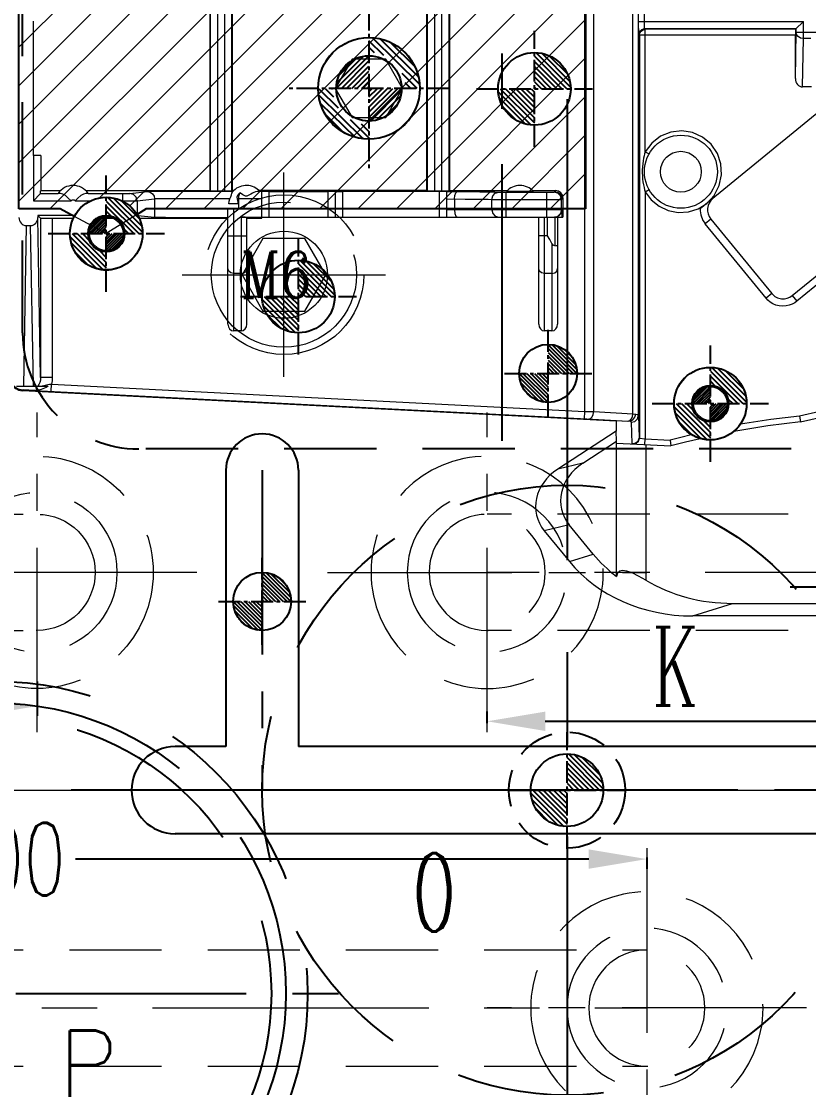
# Model space of a CAD drawing. Header units: inches. Extents: x 164842 to 166038, y -53074 to -52229.
# Drawn here: x 165404 to 165458.2, y -52493.4 to -52420 of the extents above; entities that cross this region are included whole.
import ezdxf

# ---------------------------------------------------------------- set-up
doc = ezdxf.new("R2010")
doc.units = ezdxf.units.IN
doc.header["$LTSCALE"] = 2
doc.header["$MEASUREMENT"] = 0
doc.header["$PDMODE"] = 3
doc.header["$PDSIZE"] = 0.3125
for name, pattern in [('ACAD_ISO02W100', [15, 12, -3]), ('CENTER', [50.8, 31.75, -6.35, 6.35, -6.35]), ('CENTER2', [1.125, 0.75, -0.125, 0.125, -0.125]), ('HIDDEN', [9.525, 6.35, -3.175]), ('HIDDEN2', [4.7625, 3.175, -1.5875])]:
    doc.linetypes.add(name, pattern=pattern)
doc.layers.get('0').update_dxf_attribs({"linetype": 'CONTINUOUS'})
doc.layers.get('Defpoints').update_dxf_attribs({"linetype": 'CONTINUOUS'})
for name, color, linetype in [('DEFAULT_1', 7, 'CENTER'), ('PIN', 4, 'CONTINUOUS'), ('PIN-H', 2, 'HIDDEN2'), ('Ru', 8, 'CONTINUOUS'), ('SCREW', 52, 'HIDDEN'), ('SP', 3, 'CONTINUOUS'), ('y-cut', 7, 'CONTINUOUS'), ('壓塊', 157, 'CONTINUOUS')]:
    doc.layers.add(name, color=color, linetype=linetype)
for name, color, linetype, lineweight in [('dim', 3, 'CONTINUOUS', 15), ('PRODUCT', 1, 'CONTINUOUS', 15), ('WR', 122, 'HIDDEN', 18), ('截面', 191, 'CONTINUOUS', 15), ('枕位', 75, 'CONTINUOUS', 15), ('螺絲', 42, 'ACAD_ISO02W100', 15)]:
    doc.layers.add(name, color=color, linetype=linetype, lineweight=lineweight)
doc.styles.add('ROMANC', font='romanc', dxfattribs={"width": 0.6, "height": 1})
doc.styles.get("Standard").update_dxf_attribs({"font": 'txt.shx', "width": 0.67})
doc.dimstyles.new('2.00', dxfattribs={"dimtxt": 5, "dimasz": 4, "dimexe": 0.666, "dimexo": 0.626, "dimgap": 1, "dimtad": 0, "dimzin": 0, "dimdsep": 46, "dimtxsty": 'Standard', "dimcen": 0.09, "dimclrd": 3, "dimclre": 3, "dimclrt": 7, "dimazin": 0, "dimtfac": 1, "dimtofl": 0, "dimtmove": 0, "dimatfit": 0, "dimfxl": 0, "dimtolj": 1, "dimtzin": 0, "dimarcsym": 0})

# ---------------------------------------------------------------- blocks, each defined once
blk = doc.blocks.new('20160823.201520')
at = {"layer": '截面', "linetype": 'Continuous', "ltscale": 0.3}
h = blk.add_hatch(dxfattribs=at)
h.set_pattern_fill('ANSI31', color=256, scale=15, style=0)
h.set_pattern_definition([(45, (-2955.1196, -3724.5847), (-1.3258252, 1.3258252), [])])
edge = h.paths.add_edge_path()
edge.add_arc((-48.284, -2.532), 0.5, 180, 270)
edge.add_line((-48.284, -3.032), (-43.933, -3.032))
edge.add_line((-43.933, -3.032), (-43.478, -2.592))
edge.add_arc((-41.681, -0.854), 2.5, 224.05536, 328.57739)
edge.add_line((-39.548, -2.157), (-38.116, -3.032))
edge.add_line((-38.116, -3.032), (-19.018, -3.032))
edge.add_line((-19.018, -3.032), (-19.018, -19.291))
edge.add_line((-19.018, -19.291), (-49.285, -19.291))
edge.add_line((-49.285, -19.291), (-49.911, -19.682))
edge.add_arc((-52.033, -21.004), 2.5, 31.928, 151.72792)
edge.add_line((-54.235, -19.82), (-55.217, -19.291))
edge.add_line((-55.217, -19.291), (-58.053, -19.291))
edge.add_line((-58.053, -19.291), (-58.053, 7.908))
edge.add_ellipse((-57.55, 7.908), major_axis=(0.503, 0), ratio=0.999962, start_angle=90, end_angle=180, ccw=False)
edge.add_line((-57.55, 8.41), (-48.784, 8.41))
edge.add_line((-48.784, 8.41), (-48.784, -2.532))
h.paths.add_polyline_path([(-37.089, 31.895), (-35.081, 29.37, 0.414214), (-33.676, 29.21), (-31.332, 31.074, 0.414214), (-31.171, 32.486), (-33.799, 35.79), (-36.929, 33.3, 0.414214)])
h.paths.add_polyline_path([(-69.517, 6.876), (-69.506, 6.744), (-69.478, 6.616), (-69.435, 6.495), (-69.375, 6.379), (-69.299, 6.268), (-67.153, 3.57), (-67.098, 3.503), (-67.041, 3.437), (-66.982, 3.373), (-66.921, 3.311), (-66.858, 3.25), (-66.794, 3.192), (-66.728, 3.135), (-66.661, 3.08), (-66.592, 3.027), (-63.541, 5.454, 0.414214), (-63.381, 6.86), (-65.389, 9.384, 0.414214), (-66.794, 9.544), (-69.138, 7.68), (-69.237, 7.589), (-69.321, 7.489), (-69.391, 7.381), (-69.446, 7.262), (-69.487, 7.136), (-69.511, 7.007)])
at = {"layer": 'y-cut', "linetype": 'ByBlock'}
for p, q in [((-36.929, 33.3), (-33.799, 35.79)), ((-33.799, 35.79), (-31.171, 32.486)), ((-35.081, 29.37), (-37.089, 31.895)), ((-31.332, 31.074), (-33.676, 29.21)), ((-69.138, 7.68), (-66.794, 9.544)), ((-65.389, 9.384), (-63.381, 6.86)), ((-57.55, 8.41), (-48.784, 8.41)), ((-48.784, 8.41), (-48.784, -2.532)), ((-58.053, -19.291), (-58.053, 7.908)), ((-67.153, 3.57), (-69.299, 6.268)), ((-63.541, 5.454), (-66.592, 3.027)), ((-39.548, -2.157), (-38.116, -3.032)), ((-43.933, -3.032), (-43.478, -2.592)), ((-48.284, -3.032), (-43.933, -3.032)), ((-38.116, -3.032), (-19.018, -3.032)), ((-19.018, -3.032), (-19.018, -19.291)), ((-55.217, -19.291), (-58.053, -19.291)), ((-54.235, -19.82), (-55.217, -19.291)), ((-49.285, -19.291), (-49.911, -19.682)), ((-19.018, -19.291), (-49.285, -19.291))]:
    blk.add_line(p, q, dxfattribs=at)
for points in [[(-69.138, 7.68), (-69.237, 7.589), (-69.321, 7.489), (-69.391, 7.381), (-69.446, 7.262), (-69.487, 7.136), (-69.511, 7.007), (-69.517, 6.876), (-69.506, 6.744), (-69.478, 6.616), (-69.435, 6.495), (-69.375, 6.379), (-69.299, 6.268)], [(-67.153, 3.57), (-67.098, 3.503), (-67.041, 3.437), (-66.982, 3.373), (-66.921, 3.311), (-66.858, 3.25), (-66.794, 3.192), (-66.728, 3.135), (-66.661, 3.08), (-66.592, 3.027)]]:
    blk.add_lwpolyline(points, dxfattribs=at)
for centre in [(-41.681, -0.854), (-52.033, -21.004)]:
    blk.add_circle(centre, 2.5, dxfattribs=at)
for centre, radius, start, end in [((-36.307, 32.517), 1, 128.5, 218.5), ((-31.958, 31.861), 1.005, 308.5, 38.5), ((-34.298, 29.993), 1, 218.5, 308.5), ((-66.171, 8.762), 1, 38.5, 128.5), ((-64.163, 6.237), 1, 308.5, 38.5), ((-48.284, -2.532), 0.5, 180, 270)]:
    blk.add_arc(centre, radius, start, end, dxfattribs=at)
at = {"layer": 'y-cut', "linetype": 'ByBlock', "extrusion": (0, 0, -1)}
blk.add_ellipse((-57.55, 7.908), major_axis=(0.503, 0), ratio=0.999962, start_param=3.141593, end_param=4.712389, dxfattribs=at)
blk = doc.blocks.new('20140813.092309')
at = {"layer": '螺絲', "color": 137, "linetype": 'CENTER', "ltscale": 0.25}
for p, q in [((0, -7.042), (0, 7.042)), ((-7, 0), (7, 0))]:
    blk.add_line(p, q, dxfattribs=at)
at = {"layer": '螺絲', "color": 137, "linetype": 'Continuous'}
blk.add_lwpolyline([(-1.443, 2.5), (-2.887, 0), (-1.443, -2.5), (1.443, -2.5), (2.887, 0), (1.443, 2.5)], close=True, dxfattribs=at)
at = {"layer": '螺絲', "color": 137, "linetype": 'HIDDEN'}
blk.add_circle((0, 0), 5.5, dxfattribs=at)
at = {"layer": '螺絲', "color": 137}
for radius in [5, 3]:
    blk.add_circle((0, 0), radius, dxfattribs=at)
at = {"layer": 'dim', "style": 'ROMANC', "width": 0.8}
blk.add_text('M6', height=3.1716, dxfattribs=at).set_placement((-2.976, -1.589))
blk = doc.blocks.new('20151030.171830')
at = {"color": 8, "linetype": 'HIDDEN'}
blk.add_circle((0, 0), 21.5, dxfattribs=at)
at = {"layer": 'SP', "linetype": 'CENTER', "ltscale": 0.25}
for p, q in [((0, -24), (0, 24)), ((-24, 0), (24, 0))]:
    blk.add_line(p, q, dxfattribs=at)
at = {"layer": 'SP', "linetype": 'HIDDEN'}
for radius in [20, 19]:
    blk.add_circle((0, 0), radius, dxfattribs=at)
at = {"layer": 'dim', "insert": (-5.289, -6.05), "char_height": 4.0633, "attachment_point": 5}
blk.add_mtext('Ø40', dxfattribs=at)
at = {"layer": 'SP'}
for s, p in [('S', (-6.081, 3.359)), ('P', (4.334, -7.124))]:
    blk.add_text(s, height=4.582, dxfattribs=at).set_placement(p)
blk = doc.blocks.new('*D37355')
at = {"layer": 'Defpoints', "color": 0}
for p in [(165447.095, -52476.939), (165447.095, -52477.684), (165354.095, -52485.861)]:
    blk.add_point(p, dxfattribs=at)
at = {"layer": 'dim', "color": 3, "linetype": 'ByBlock', "lineweight": -2}
for p, q in [((165354.095, -52485.235), (165354.095, -52477.018)), ((165358.095, -52477.684), (165393.453, -52477.684)), ((165443.095, -52477.684), (165407.737, -52477.684)), ((165447.095, -52477.565), (165447.095, -52478.35))]:
    blk.add_line(p, q, dxfattribs=at)
at = {"layer": 'dim', "color": 3, "linetype": 'ByBlock'}
for points in [[(165358.095, -52477.018), (165358.095, -52478.351), (165354.095, -52477.684)], [(165443.095, -52478.351), (165443.095, -52477.018), (165447.095, -52477.684)]]:
    blk.add_solid(points, dxfattribs=at)
at = {"layer": 'dim', "color": 7, "linetype": 'ByBlock', "insert": (165400.595, -52477.684), "char_height": 5, "attachment_point": 5}
blk.add_mtext('\\A1;93.00', dxfattribs=at)
blk = doc.blocks.new('*D37356')
at = {"layer": 'Defpoints', "color": 0}
for p in [(165354.095, -52464.683), (165405.095, -52464.839), (165354.095, -52467.146)]:
    blk.add_point(p, dxfattribs=at)
at = {"layer": 'dim', "color": 3, "linetype": 'ByBlock', "lineweight": -2}
for p, q in [((165354.095, -52465.309), (165354.095, -52467.812)), ((165405.095, -52465.465), (165405.095, -52467.812)), ((165358.095, -52467.146), (165373.012, -52467.146)), ((165401.095, -52467.146), (165386.178, -52467.146))]:
    blk.add_line(p, q, dxfattribs=at)
at = {"layer": 'dim', "color": 3, "linetype": 'ByBlock'}
for points in [[(165358.095, -52466.479), (165358.095, -52467.813), (165354.095, -52467.146)], [(165401.095, -52467.813), (165401.095, -52466.479), (165405.095, -52467.146)]]:
    blk.add_solid(points, dxfattribs=at)
at = {"layer": 'dim', "color": 7, "linetype": 'ByBlock', "insert": (165379.595, -52467.146), "char_height": 5, "attachment_point": 5}
blk.add_mtext('\\A1;51.00', dxfattribs=at)
blk = doc.blocks.new('*D37357')
at = {"layer": 'Defpoints', "color": 0}
for p in [(165529.095, -52460.018), (165436.095, -52468.194), (165436.095, -52468.939)]:
    blk.add_point(p, dxfattribs=at)
at = {"layer": 'dim', "color": 3, "linetype": 'ByBlock', "lineweight": -2}
for p, q in [((165529.095, -52460.644), (165529.095, -52468.86)), ((165436.095, -52468.313), (165436.095, -52467.528)), ((165440.095, -52468.194), (165475.453, -52468.194)), ((165525.095, -52468.194), (165489.737, -52468.194))]:
    blk.add_line(p, q, dxfattribs=at)
at = {"layer": 'dim', "color": 3, "linetype": 'ByBlock'}
for points in [[(165440.095, -52467.528), (165440.095, -52468.861), (165436.095, -52468.194)], [(165525.095, -52468.861), (165525.095, -52467.528), (165529.095, -52468.194)]]:
    blk.add_solid(points, dxfattribs=at)
at = {"layer": 'dim', "color": 7, "linetype": 'ByBlock', "insert": (165482.595, -52468.194), "char_height": 5, "attachment_point": 5}
blk.add_mtext('\\A1;93.00', dxfattribs=at)
blk = doc.blocks.new('20140913.083227')
at = {"layer": 'WR', "linetype": 'CENTER', "ltscale": 0.2}
for p, q in [((0, 11), (0, -11)), ((-11, 0), (11, 0))]:
    blk.add_line(p, q, dxfattribs=at)
at = {"layer": 'WR', "linetype": 'HIDDEN', "ltscale": 0.5}
for radius in [8, 5.5, 4]:
    blk.add_circle((0, 0), radius, dxfattribs=at)

msp = doc.modelspace()

# ---------------------------------------------------------------- hatches: boundary and pattern name
at = {"layer": 'PIN', "linetype": 'Continuous'}
h = msp.add_hatch(dxfattribs=at)
h.set_pattern_fill('ANSI31', color=140, scale=2.545455, angle=90.5, style=0)
h.set_pattern_definition([(135.5, (165689.36575, -52440.4524), (-0.2230166, -0.22694332), [])])
h.paths.add_polyline_path([(165427.919, -52421.11, -0.414214), (165431.449, -52424.579), (165430.449, -52424.588, 0.414214), (165427.928, -52422.11)])
h.paths.add_polyline_path([(165425.45, -52424.632, 0.414214), (165427.971, -52427.11), (165427.98, -52428.11, -0.414214), (165424.45, -52424.64)])
h = msp.add_hatch(dxfattribs=at)
h.set_pattern_fill('ANSI31', color=140, scale=2, angle=90, style=0)
h.set_pattern_definition([(45, (165222.6675, -52438.8495), (0.1767767, -0.1767767), [])])
h.paths.add_polyline_path([(165430.2, -52424.61, -0.414214), (165427.95, -52426.86), (165427.95, -52424.61), (165430.45, -52424.61)])
h.paths.add_polyline_path([(165427.95, -52424.61), (165425.7, -52424.61, -0.414214), (165427.95, -52422.36)])
h = msp.add_hatch(dxfattribs=at)
h.set_pattern_fill('ANSI31', color=5, scale=2, angle=90, style=0)
h.set_pattern_definition([(135, (165644.63063, -52438.879), (-0.1767767, -0.1767767), [])])
h.paths.add_polyline_path([(165439.349, -52424.639), (165436.849, -52424.639, 0.414214), (165439.349, -52427.139)])
h.paths.add_polyline_path([(165439.349, -52422.139), (165439.349, -52424.639), (165441.849, -52424.639, 0.414214)])
h = msp.add_hatch(dxfattribs=at)
h.set_pattern_fill('ANSI31', color=31, scale=2, angle=90, style=0)
h.set_pattern_definition([(135, (165615.14154, -52448.84926), (-0.1767767, -0.1767767), [])])
h.paths.add_polyline_path([(165409.86, -52432.11, -0.414214), (165412.36, -52434.61), (165411.11, -52434.61, 0.414214), (165409.86, -52433.36)])
h.paths.add_polyline_path([(165408.61, -52434.61, 0.414214), (165409.86, -52435.86), (165409.86, -52437.11, -0.414214), (165407.36, -52434.61)])
h = msp.add_hatch(dxfattribs=at)
h.set_pattern_fill('ANSI31', color=31, angle=90, style=0)
h.set_pattern_definition([(45, (165204.57749, -52448.84926), (0.08838835, -0.08838835), [])])
h.paths.add_polyline_path([(165409.86, -52434.61), (165411.11, -52434.61, -0.414214), (165409.86, -52435.86)])
h.paths.add_polyline_path([(165409.86, -52433.36), (165409.86, -52434.61), (165408.61, -52434.61, -0.414214)])
h = msp.add_hatch(dxfattribs=at)
h.set_pattern_fill('ANSI31', color=5, scale=2, angle=90, style=0)
h.set_pattern_definition([(135, (165628.37704, -52453.179), (-0.1767767, -0.1767767), [])])
h.paths.add_polyline_path([(165423.095, -52438.939), (165420.595, -52438.939, 0.414214), (165423.095, -52441.439)])
h.paths.add_polyline_path([(165423.095, -52436.439), (165423.095, -52438.939), (165425.595, -52438.939, 0.414214)])
h = msp.add_hatch(dxfattribs=at)
h.set_pattern_fill('ANSI31', color=143, scale=1.5, angle=90, style=0)
h.set_pattern_definition([(135, (165645.57704, -52458.479), (-0.13258252, -0.13258252), [])])
h.paths.add_polyline_path([(165440.295, -52444.239), (165438.295, -52444.239, 0.414214), (165440.295, -52446.239)])
h.paths.add_polyline_path([(165440.295, -52442.239), (165440.295, -52444.239), (165442.295, -52444.239, 0.414214)])
h = msp.add_hatch(dxfattribs=at)
h.set_pattern_fill('ANSI31', color=31, scale=2, angle=90, style=0)
h.set_pattern_definition([(135, (165656.74854, -52460.5575), (-0.1767767, -0.1767767), [])])
h.paths.add_polyline_path([(165451.467, -52443.818, -0.414214), (165453.967, -52446.318), (165452.717, -52446.318, 0.414214), (165451.467, -52445.068)])
h.paths.add_polyline_path([(165450.217, -52446.318, 0.414214), (165451.467, -52447.568), (165451.467, -52448.818, -0.414214), (165448.967, -52446.318)])
h = msp.add_hatch(dxfattribs=at)
h.set_pattern_fill('ANSI31', color=31, angle=90, style=0)
h.set_pattern_definition([(45, (165246.18449, -52460.5575), (0.08838835, -0.08838835), [])])
h.paths.add_polyline_path([(165451.467, -52446.318), (165452.717, -52446.318, -0.414214), (165451.467, -52447.568)])
h.paths.add_polyline_path([(165451.467, -52445.068), (165451.467, -52446.318), (165450.217, -52446.318, -0.414214)])
h = msp.add_hatch(dxfattribs=at)
h.set_pattern_fill('ANSI31', color=143, scale=1.5, angle=90, style=0)
h.set_pattern_definition([(135, (165625.87704, -52474.179), (-0.13258252, -0.13258252), [])])
h.paths.add_polyline_path([(165420.595, -52459.939), (165418.595, -52459.939, 0.414214), (165420.595, -52461.939)])
h.paths.add_polyline_path([(165420.595, -52457.939), (165420.595, -52459.939), (165422.595, -52459.939, 0.414214)])
h = msp.add_hatch(dxfattribs=at)
h.set_pattern_fill('ANSI31', color=5, scale=2, angle=90, style=0)
h.set_pattern_definition([(135, (165646.87704, -52487.179), (-0.1767767, -0.1767767), [])])
h.paths.add_polyline_path([(165441.595, -52472.939), (165439.095, -52472.939, 0.414214), (165441.595, -52475.439)])
h.paths.add_polyline_path([(165441.595, -52470.439), (165441.595, -52472.939), (165444.095, -52472.939, 0.414214)])

# ---------------------------------------------------------------- linework, layer by layer
at = {"linetype": 'CENTER', "ltscale": 0.5}
for p, q in [((165441.595, -52272.939), (165441.595, -52672.939)), ((165591.595, -52472.939), (165291.595, -52472.939))]:
    msp.add_line(p, q, dxfattribs=at)
at = {"color": 8, "linetype": 'HIDDEN', "ltscale": 0.8}
msp.add_circle((165441.595, -52472.939), 21, dxfattribs=at)
at = {"layer": 'DEFAULT_1', "color": 2, "linetype": 'CENTER', "ltscale": 0.3}
msp.add_line((165437.095, -52368.875), (165437.095, -52452.004), dxfattribs=at)
at = {"layer": 'PIN', "color": 140, "linetype": 'CENTER2'}
for p, q in [((165427.95, -52419.11), (165427.95, -52430.11)), ((165433.45, -52424.61), (165422.45, -52424.61))]:
    msp.add_line(p, q, dxfattribs=at)
at = {"layer": 'PIN', "color": 5, "linetype": 'CENTER2'}
for p, q in [((165439.349, -52428.639), (165439.349, -52420.639)), ((165435.349, -52424.639), (165443.349, -52424.639)), ((165423.095, -52442.939), (165423.095, -52434.939)), ((165419.095, -52438.939), (165427.095, -52438.939)), ((165441.595, -52476.939), (165441.595, -52468.939)), ((165437.595, -52472.939), (165445.595, -52472.939))]:
    msp.add_line(p, q, dxfattribs=at)
at = {"layer": 'PIN', "color": 31, "linetype": 'CENTER2'}
for p, q in [((165409.86, -52438.61), (165409.86, -52430.61)), ((165405.86, -52434.61), (165413.86, -52434.61)), ((165451.467, -52450.318), (165451.467, -52442.318)), ((165447.467, -52446.318), (165455.467, -52446.318))]:
    msp.add_line(p, q, dxfattribs=at)
at = {"layer": 'PIN', "color": 143, "linetype": 'CENTER2'}
for p, q in [((165440.295, -52447.239), (165440.295, -52441.239)), ((165437.295, -52444.239), (165443.295, -52444.239)), ((165420.595, -52462.939), (165420.595, -52456.939)), ((165417.595, -52459.939), (165423.595, -52459.939))]:
    msp.add_line(p, q, dxfattribs=at)
at = {"layer": 'PIN', "color": 140, "linetype": 'Continuous'}
for radius in [3.5, 2.25]:
    msp.add_circle((165427.95, -52424.61), radius, dxfattribs=at)
at = {"layer": 'PIN', "color": 5, "linetype": 'Continuous'}
for centre in [(165439.349, -52424.639), (165423.095, -52438.939), (165441.595, -52472.939)]:
    msp.add_circle(centre, 2.5, dxfattribs=at)
at = {"layer": 'PIN', "color": 31, "linetype": 'Continuous'}
for centre, radius in [((165409.86, -52434.61), 2.5), ((165409.86, -52434.61), 1.25), ((165451.467, -52446.318), 2.5), ((165451.467, -52446.318), 1.25)]:
    msp.add_circle(centre, radius, dxfattribs=at)
at = {"layer": 'PIN', "color": 143, "linetype": 'Continuous'}
for centre in [(165440.295, -52444.239), (165420.595, -52459.939)]:
    msp.add_circle(centre, 2, dxfattribs=at)
at = {"layer": 'PIN-H', "linetype": 'HIDDEN', "ltscale": 0.2}
msp.add_circle((165441.595, -52472.939), 4, dxfattribs=at)
at = {"layer": 'PRODUCT', "linetype": 'ByBlock'}
for p, q in [((165442.818, -52446.854), (165442.818, -52405.957)), ((165443.431, -52446.871), (165443.431, -52405.955)), ((165446.127, -52447.027), (165446.127, -52408.429)), ((165442.875, -52432.897), (165442.875, -52416.638)), ((165417.528, -52417.407), (165417.528, -52431.67)), ((165418.517, -52431.646), (165418.517, -52417.525)), ((165418.536, -52417.473), (165418.536, -52431.646)), ((165431.946, -52431.646), (165431.946, -52417.473)), ((165431.965, -52417.454), (165431.965, -52431.665)), ((165432.468, -52417.45), (165432.468, -52431.67)), ((165432.979, -52431.67), (165432.979, -52417.45)), ((165433.481, -52431.665), (165433.481, -52417.454)), ((165433.501, -52417.473), (165433.501, -52431.646)), ((165418.014, -52431.67), (165418.014, -52417.526)), ((165417.006, -52431.646), (165417.006, -52418.469)), ((165417.025, -52418.469), (165417.025, -52431.665)), ((165446.529, -52420.273), (165446.529, -52419.222)), ((165446.931, -52420.069), (165446.931, -52419.409)), ((165404.84, -52429.24), (165404.84, -52419.976)), ((165446.518, -52447.123), (165446.518, -52419.991)), ((165446.528, -52419.991), (165457.874, -52419.991)), ((165446.531, -52420.642), (165446.529, -52420.273)), ((165446.931, -52420.223), (165446.931, -52420.069)), ((165446.933, -52420.353), (165446.931, -52420.223)), ((165457.327, -52420.538), (165457.874, -52419.991)), ((165457.874, -52421.173), (165457.874, -52419.991)), ((165446.533, -52420.805), (165446.531, -52420.642)), ((165446.581, -52420.94), (165446.536, -52420.896)), ((165457.323, -52420.94), (165446.581, -52420.94)), ((165446.581, -52420.94), (165446.581, -52448.696)), ((165446.938, -52420.494), (165457.372, -52420.494)), ((165446.983, -52420.538), (165446.938, -52420.494)), ((165457.327, -52420.538), (165446.983, -52420.538)), ((165446.983, -52428.97), (165446.983, -52420.538)), ((165457.323, -52423.932), (165457.372, -52420.738)), ((165457.323, -52423.932), (165457.323, -52420.94)), ((165457.372, -52420.738), (165457.372, -52420.494)), ((165457.372, -52420.738), (165458.888, -52420.738)), ((165457.824, -52424.509), (165457.874, -52421.173)), ((165458.385, -52421.173), (165457.874, -52421.173)), ((165426.789, -52422.6), (165425.629, -52424.61)), ((165429.11, -52422.6), (165426.789, -52422.6)), ((165430.27, -52424.61), (165429.11, -52422.6)), ((165425.629, -52424.61), (165426.789, -52426.62)), ((165429.11, -52426.62), (165430.27, -52424.61)), ((165458.436, -52424.509), (165457.824, -52424.509)), ((165459.811, -52425.513), (165450.774, -52432.907)), ((165426.789, -52426.62), (165429.11, -52426.62)), ((165447.433, -52428.372), (165446.983, -52428.97)), ((165404.835, -52429.24), (165404.835, -52432.344)), ((165405.346, -52429.24), (165404.84, -52429.24)), ((165405.346, -52429.24), (165405.346, -52431.646)), ((165446.983, -52428.97), (165447.246, -52429.118)), ((165405.337, -52431.841), (165405.337, -52431.655)), ((165405.337, -52431.841), (165406.54, -52431.841)), ((165405.346, -52431.646), (165406.702, -52431.646)), ((165408.448, -52431.646), (165417.006, -52431.646)), ((165408.61, -52431.841), (165411.065, -52431.841)), ((165410.99, -52432.36), (165410.99, -52431.841)), ((165411.065, -52431.841), (165411.296, -52431.841)), ((165411.296, -52431.841), (165411.416, -52431.839)), ((165411.491, -52431.837), (165412.697, -52431.717)), ((165413.876, -52431.707), (165412.697, -52431.717)), ((165414.438, -52432.208), (165413.186, -52432.219)), ((165416.259, -52431.701), (165413.876, -52431.707)), ((165416.05, -52432.204), (165414.438, -52432.208)), ((165418.574, -52431.709), (165416.259, -52431.701)), ((165417.025, -52431.665), (165417.006, -52431.646)), ((165417.528, -52431.67), (165418.014, -52431.67)), ((165418.517, -52431.665), (165418.536, -52431.646)), ((165418.536, -52431.646), (165418.635, -52431.646)), ((165420.253, -52431.714), (165420.134, -52431.732)), ((165420.392, -52431.712), (165420.253, -52431.714)), ((165431.946, -52431.646), (165420.38, -52431.646)), ((165420.442, -52431.71), (165420.392, -52431.712)), ((165420.573, -52431.714), (165420.442, -52431.714)), ((165420.573, -52433.553), (165420.573, -52431.703)), ((165421.075, -52431.698), (165425.115, -52431.698)), ((165421.075, -52433.48), (165421.075, -52431.698)), ((165425.115, -52431.698), (165425.115, -52433.48)), ((165425.618, -52431.703), (165425.618, -52433.48)), ((165432.812, -52431.71), (165426.12, -52431.71)), ((165426.12, -52431.71), (165426.12, -52433.48)), ((165431.965, -52431.665), (165431.946, -52431.646)), ((165432.468, -52431.67), (165432.979, -52431.67)), ((165432.812, -52433.48), (165432.812, -52431.71)), ((165433.315, -52433.48), (165433.315, -52431.714)), ((165433.481, -52431.665), (165433.501, -52431.646)), ((165433.501, -52431.646), (165437.478, -52431.646)), ((165437.152, -52431.752), (165440.285, -52431.753)), ((165437.395, -52433.48), (165437.395, -52431.753)), ((165439.078, -52431.714), (165438.607, -52431.717)), ((165439.224, -52431.646), (165440.813, -52431.646)), ((165440.207, -52433.48), (165440.207, -52431.753)), ((165440.285, -52431.753), (165440.524, -52431.752)), ((165440.524, -52431.752), (165440.645, -52431.751)), ((165440.71, -52431.749), (165440.813, -52431.646)), ((165441.212, -52432.251), (165441.315, -52432.148)), ((165441.315, -52432.148), (165441.315, -52433.48)), ((165446.983, -52431.727), (165447.246, -52431.579)), ((165446.983, -52431.727), (165446.983, -52448.737)), ((165451.224, -52432.539), (165451.734, -52431.973)), ((165457.113, -52438.88), (165465.28, -52432.198)), ((165403.84, -52432.897), (165406.676, -52432.897)), ((165404.835, -52432.344), (165407.43, -52432.344)), ((165409.86, -52434.61), (165406.676, -52432.897)), ((165407.719, -52432.344), (165408.773, -52432.344)), ((165412.608, -52432.897), (165409.86, -52434.61)), ((165411.734, -52432.342), (165411.919, -52432.341)), ((165411.991, -52432.34), (165413.186, -52432.221)), ((165411.991, -52432.34), (165411.991, -52433.281)), ((165412.608, -52432.897), (165425.618, -52432.897)), ((165413.186, -52432.221), (165413.186, -52433.48)), ((165418.236, -52440.847), (165418.236, -52432.877)), ((165418.959, -52432.877), (165418.236, -52432.877)), ((165418.916, -52432.549), (165418.297, -52432.549)), ((165418.638, -52441.311), (165418.638, -52432.897)), ((165418.959, -52432.219), (165418.876, -52432.217)), ((165418.959, -52432.217), (165418.959, -52432.877)), ((165420.573, -52432.217), (165418.959, -52432.217)), ((165425.656, -52432.897), (165442.875, -52432.897)), ((165433.315, -52432.221), (165434.587, -52432.226)), ((165433.847, -52432.223), (165433.847, -52432.978)), ((165436.411, -52432.978), (165436.411, -52432.252)), ((165436.626, -52432.254), (165437.395, -52432.255)), ((165437.395, -52432.255), (165440.976, -52432.254)), ((165440.976, -52432.254), (165441.157, -52432.252)), ((165441.212, -52432.978), (165441.212, -52432.251)), ((165449.956, -52433.114), (165450.622, -52432.9)), ((165450.622, -52432.9), (165451.224, -52432.539)), ((165465.596, -52432.584), (165457.429, -52439.267)), ((165405.146, -52433.353), (165405.146, -52433.494)), ((165405.146, -52433.353), (165405.339, -52433.546)), ((165407.684, -52433.353), (165405.146, -52433.353)), ((165405.339, -52444.526), (165405.146, -52433.494)), ((165405.339, -52433.546), (165405.339, -52444.526)), ((165406.143, -52433.553), (165406.143, -52444.526)), ((165406.143, -52433.553), (165407.58, -52433.553)), ((165409.39, -52433.553), (165410.329, -52433.553)), ((165412.043, -52433.366), (165413.186, -52433.48)), ((165412.139, -52433.553), (165418.236, -52433.553)), ((165419.141, -52433.48), (165419.141, -52441.311)), ((165419.141, -52433.48), (165440.741, -52433.48)), ((165419.543, -52440.847), (165419.543, -52433.484)), ((165419.543, -52433.553), (165420.573, -52433.553)), ((165441.251, -52432.978), (165433.315, -52432.978)), ((165439.643, -52440.847), (165439.643, -52433.48)), ((165440.045, -52441.311), (165440.045, -52433.48)), ((165440.246, -52434.755), (165440.246, -52433.48)), ((165440.901, -52433.455), (165440.741, -52433.48)), ((165440.748, -52433.48), (165441.315, -52433.48)), ((165440.748, -52433.48), (165440.748, -52435.442)), ((165440.949, -52433.48), (165440.949, -52440.847)), ((165441.145, -52433.229), (165440.961, -52433.413)), ((165441.212, -52432.978), (165441.145, -52433.229)), ((165441.251, -52433.48), (165441.251, -52432.978)), ((165449.257, -52433.157), (165449.956, -52433.114)), ((165451.502, -52433.61), (165451.113, -52433.928)), ((165451.502, -52433.61), (165455.699, -52438.739)), ((165404.34, -52434.054), (165404.146, -52445.122)), ((165404.34, -52434.054), (165404.646, -52434.054)), ((165404.839, -52445.122), (165404.646, -52434.054)), ((165455.308, -52439.055), (165451.113, -52433.928)), ((165418.236, -52434.755), (165419.543, -52434.755)), ((165440.246, -52434.755), (165439.643, -52434.755)), ((165440.547, -52435.281), (165440.547, -52441.311)), ((165419.141, -52437.366), (165418.638, -52437.366)), ((165440.547, -52437.366), (165440.045, -52437.366)), ((165455.697, -52438.736), (165455.308, -52439.055)), ((165457.111, -52438.878), (165457.429, -52439.267)), ((165457.429, -52439.267), (165457.282, -52439.373)), ((165419.141, -52441.311), (165418.638, -52441.311)), ((165440.547, -52441.311), (165440.045, -52441.311)), ((165406.143, -52444.526), (165405.339, -52444.526)), ((165403.672, -52445.122), (165405.847, -52445.122)), ((165404.126, -52445.366), (165404.087, -52445.427)), ((165444.981, -52447.527), (165404.087, -52445.427)), ((165404.935, -52445.407), (165404.126, -52445.366)), ((165404.935, -52445.407), (165405.373, -52445.433)), ((165405.953, -52444.98), (165406.082, -52444.967)), ((165406.056, -52445.469), (165406.082, -52444.967)), ((165406.082, -52444.967), (165442.818, -52446.854)), ((165405.373, -52445.433), (165442.955, -52447.364)), ((165442.792, -52447.356), (165442.818, -52446.854)), ((165442.818, -52446.854), (165443.431, -52446.871)), ((165443.431, -52446.871), (165446.127, -52447.027)), ((165459.009, -52446.854), (165457.607, -52447.172)), ((165442.955, -52447.364), (165445.807, -52447.53)), ((165444.941, -52447.484), (165445.807, -52447.53)), ((165444.981, -52447.527), (165444.941, -52447.484)), ((165444.981, -52447.527), (165444.981, -52448.209)), ((165446.016, -52447.602), (165446.057, -52449.073)), ((165446.127, -52447.027), (165446.334, -52447.034)), ((165446.271, -52447.259), (165446.334, -52447.034)), ((165446.518, -52447.123), (165446.562, -52448.695)), ((165457.611, -52447.171), (165457.674, -52447.569)), ((165457.674, -52447.569), (165459.098, -52447.246)), ((165445.007, -52448.907), (165444.981, -52448.209)), ((165445.007, -52449.038), (165448.75, -52449.23)), ((165446.057, -52449.073), (165446.192, -52449.059)), ((165446.14, -52449.096), (165446.368, -52449.05)), ((165446.192, -52449.059), (165446.318, -52449.018)), ((165446.581, -52448.696), (165446.983, -52448.737)), ((165446.962, -52449.138), (165446.983, -52448.737)), ((165446.983, -52448.737), (165448.706, -52448.825)), ((165448.708, -52448.826), (165448.75, -52449.23)), ((165354.095, -52472.939), (165529.095, -52472.939))]:
    msp.add_line(p, q, dxfattribs=at)
for points in [[(165446.938, -52420.494), (165446.937, -52420.488), (165446.936, -52420.471), (165446.935, -52420.443), (165446.934, -52420.403), (165446.933, -52420.353)], [(165446.536, -52420.896), (165446.535, -52420.885), (165446.534, -52420.856), (165446.533, -52420.805)], [(165446.536, -52420.896), (165446.59, -52420.695), (165446.737, -52420.548), (165446.938, -52420.494)], [(165446.581, -52420.94), (165446.612, -52420.787), (165446.699, -52420.656), (165446.829, -52420.569), (165446.983, -52420.538)], [(165457.874, -52421.173), (165457.682, -52421.139), (165457.519, -52421.044), (165457.41, -52420.903), (165457.372, -52420.738)], [(165449.494, -52427.535), (165448.739, -52427.622), (165448.036, -52427.908), (165447.433, -52428.372)], [(165451.734, -52431.973), (165452.085, -52431.3), (165452.243, -52430.557), (165452.196, -52429.799), (165451.949, -52429.081), (165451.518, -52428.455), (165450.936, -52427.967), (165450.244, -52427.653), (165449.494, -52427.535)], [(165446.983, -52428.97), (165446.943, -52429.104), (165446.903, -52429.256), (165446.866, -52429.423), (165446.834, -52429.605), (165446.808, -52429.798), (165446.789, -52430.001), (165446.779, -52430.211), (165446.778, -52430.424), (165446.786, -52430.638), (165446.803, -52430.849), (165446.828, -52431.052), (165446.861, -52431.244), (165446.899, -52431.423), (165446.94, -52431.584), (165446.983, -52431.727)], [(165404.835, -52432.344), (165405.313, -52431.865), (165405.337, -52431.841)], [(165406.708, -52431.841), (165406.583, -52431.839), (165406.54, -52431.837)], [(165407.43, -52432.344), (165407.238, -52432.159), (165407.048, -52431.995), (165406.868, -52431.882), (165406.708, -52431.841)], [(165408.441, -52431.841), (165408.281, -52431.882), (165408.102, -52431.995), (165407.911, -52432.159), (165407.719, -52432.344)], [(165408.61, -52431.837), (165408.567, -52431.839), (165408.441, -52431.841)], [(165411.416, -52431.839), (165411.455, -52431.839), (165411.479, -52431.838), (165411.491, -52431.837)], [(165411.991, -52432.34), (165411.924, -52432.089), (165411.741, -52431.905), (165411.491, -52431.837)], [(165412.697, -52431.717), (165412.881, -52431.755), (165413.039, -52431.862), (165413.147, -52432.025), (165413.186, -52432.221)], [(165418.365, -52432.212), (165417.668, -52432.208), (165416.05, -52432.204)], [(165418.297, -52432.549), (165418.315, -52432.368), (165418.365, -52432.212)], [(165418.365, -52432.212), (165418.43, -52432.067), (165418.484, -52431.934), (165418.517, -52431.83), (165418.542, -52431.76), (165418.564, -52431.72)], [(165419.065, -52431.811), (165418.96, -52431.889), (165418.89, -52431.984), (165418.861, -52432.097), (165418.876, -52432.217)], [(165419.065, -52431.811), (165419.011, -52431.919), (165418.973, -52432.057), (165418.959, -52432.217)], [(165420.134, -52431.732), (165420.024, -52431.774), (165419.92, -52431.828), (165419.823, -52431.887), (165419.729, -52431.945), (165419.638, -52431.994), (165419.546, -52432.024), (165419.452, -52432.02), (165419.357, -52431.985), (165419.264, -52431.932), (165419.167, -52431.871), (165419.065, -52431.811)], [(165433.315, -52431.718), (165435.579, -52431.729), (165436.18, -52431.735), (165436.627, -52431.742)], [(165433.847, -52432.223), (165433.87, -52431.973), (165433.933, -52431.789), (165434.019, -52431.72)], [(165436.411, -52432.252), (165436.477, -52432.001), (165436.657, -52431.817), (165436.903, -52431.749)], [(165436.627, -52431.742), (165436.924, -52431.75), (165436.96, -52431.751), (165437.011, -52431.751), (165437.152, -52431.752)], [(165437.624, -52431.714), (165437.468, -52431.712), (165437.417, -52431.71)], [(165438.607, -52431.717), (165437.849, -52431.716), (165437.624, -52431.714)], [(165439.286, -52431.71), (165439.234, -52431.712), (165439.078, -52431.714)], [(165440.645, -52431.751), (165440.682, -52431.75), (165440.703, -52431.749), (165440.71, -52431.749)], [(165441.212, -52432.251), (165441.145, -52432), (165440.961, -52431.816), (165440.71, -52431.749)], [(165440.748, -52431.71), (165440.941, -52431.748), (165441.104, -52431.857), (165441.213, -52432.02), (165441.251, -52432.212)], [(165446.983, -52431.727), (165447.394, -52432.284), (165447.935, -52432.728), (165448.57, -52433.026), (165449.257, -52433.157)], [(165410.96, -52432.346), (165411.141, -52432.344), (165411.734, -52432.342)], [(165411.919, -52432.341), (165411.968, -52432.341), (165411.991, -52432.34)], [(165418.876, -52432.217), (165418.899, -52432.323), (165418.912, -52432.435), (165418.916, -52432.549)], [(165434.587, -52432.226), (165435.767, -52432.237), (165436.165, -52432.244), (165436.411, -52432.252)], [(165436.411, -52432.252), (165436.453, -52432.252), (165436.626, -52432.254)], [(165441.157, -52432.252), (165441.198, -52432.252), (165441.212, -52432.251)], [(165433.847, -52432.978), (165433.87, -52433.229), (165433.933, -52433.413), (165434.019, -52433.48)], [(165436.411, -52432.978), (165436.477, -52433.229), (165436.657, -52433.413), (165436.903, -52433.48)], [(165441.251, -52432.978), (165441.222, -52433.14), (165441.148, -52433.277), (165441.039, -52433.384), (165440.901, -52433.455)], [(165440.547, -52435.281), (165440.401, -52435.024), (165440.246, -52434.755)], [(165440.748, -52435.442), (165440.675, -52435.423), (165440.607, -52435.365), (165440.547, -52435.281)], [(165440.748, -52435.442), (165440.856, -52435.431), (165440.925, -52435.416), (165440.949, -52435.399)], [(165418.638, -52437.366), (165418.437, -52437.319), (165418.29, -52437.192), (165418.236, -52437.018)], [(165419.141, -52437.366), (165419.342, -52437.319), (165419.489, -52437.192), (165419.543, -52437.018)], [(165440.045, -52437.366), (165439.844, -52437.319), (165439.697, -52437.192), (165439.643, -52437.018)], [(165440.547, -52437.366), (165440.748, -52437.319), (165440.896, -52437.192), (165440.949, -52437.018)], [(165457.282, -52439.373), (165457.106, -52439.469), (165456.904, -52439.545), (165456.683, -52439.593), (165456.449, -52439.607), (165456.213, -52439.585), (165455.985, -52439.526), (165455.774, -52439.434), (165455.587, -52439.319), (165455.432, -52439.188), (165455.308, -52439.055)], [(165405.339, -52444.526), (165405.325, -52444.705), (165405.284, -52444.868), (165405.219, -52445.01), (165405.136, -52445.122)], [(165406.143, -52444.526), (165406.127, -52444.753), (165406.082, -52444.967)], [(165405.847, -52445.122), (165405.719, -52445.197), (165405.597, -52445.26), (165405.482, -52445.31), (165405.373, -52445.348), (165405.271, -52445.376), (165405.178, -52445.394), (165405.093, -52445.405), (165405.014, -52445.409), (165404.935, -52445.407)], [(165405.396, -52445.122), (165405.474, -52445.09), (165405.554, -52445.061), (165405.64, -52445.036), (165405.733, -52445.014), (165405.837, -52444.995), (165405.953, -52444.98)], [(165443.099, -52447.373), (165443.219, -52447.338), (165443.325, -52447.23), (165443.4, -52447.066), (165443.431, -52446.871)], [(165445.794, -52447.529), (165445.915, -52447.494), (165446.021, -52447.386), (165446.095, -52447.222), (165446.127, -52447.027)], [(165445.95, -52447.526), (165445.911, -52447.531), (165445.865, -52447.532), (165445.82, -52447.531)], [(165445.95, -52447.526), (165446.133, -52447.435), (165446.271, -52447.259)], [(165446.016, -52447.602), (165446.008, -52447.576), (165445.986, -52447.55), (165445.95, -52447.526)], [(165446.016, -52447.602), (165446.267, -52447.538), (165446.451, -52447.362), (165446.518, -52447.123)], [(165446.334, -52447.034), (165446.432, -52447.06), (165446.495, -52447.09), (165446.518, -52447.123)], [(165457.674, -52447.569), (165455.424, -52447.84), (165453.09, -52448.236)], [(165457.607, -52447.172), (165455.627, -52447.405), (165453.536, -52447.743)], [(165446.318, -52449.018), (165446.421, -52448.959), (165446.501, -52448.875), (165446.547, -52448.787), (165446.562, -52448.695)], [(165446.349, -52449.049), (165446.505, -52448.902), (165446.562, -52448.695)], [(165446.368, -52449.05), (165446.524, -52448.903), (165446.581, -52448.696)], [(165450.156, -52448.462), (165449.438, -52448.639), (165448.706, -52448.825)], [(165450.766, -52448.731), (165449.765, -52448.971), (165448.75, -52449.23)]]:
    msp.add_lwpolyline(points, dxfattribs=at)
for centre, radius in [((165427.95, -52424.61), 3.518), ((165449.436, -52430.348), 2.513), ((165449.436, -52430.348), 1.407), ((165409.86, -52434.61), 1.156), ((165451.467, -52446.318), 2.513), ((165451.467, -52446.318), 1.156)]:
    msp.add_circle(centre, radius, dxfattribs=at)
for centre, radius, start, end in [((165407.575, -52432.549), 1.256, 34.54, 145.46), ((165419.508, -52432.549), 1.256, 41.92931, 134.01334), ((165438.351, -52432.549), 1.256, 41.92931, 138.07069), ((165409.86, -52434.61), 2.513, 64.38744, 115.61256), ((165419.508, -52432.549), 1.256, 135.36932, 138.67146), ((165452.28, -52432.973), 1.005, 129.29, 219.29), ((165409.86, -52434.61), 2.513, 150, 64.06848), ((165407.575, -52432.549), 0.251, 54.82313, 125.17687), ((165452.28, -52432.973), 1.508, 177.47804, 219.29)]:
    msp.add_arc(centre, radius, start, end, dxfattribs=at)
for centre, major_axis, ratio, start_param, end_param in [((165457.327, -52420.94), (0, 0.402), 0.008727, 0.008727, 1.570796), ((165457.826, -52423.929), (0.009, 0.58), 0.866001, 1.588249, 3.154682), ((165417.528, -52431.665), (0.502, 0), 0.008727, 3.150319, 4.712389), ((165418.014, -52431.665), (0.502, 0), 0.008727, 4.712389, 6.274459), ((165421.075, -52431.703), (0.502, 0), 0.008727, 1.570796, 3.141593), ((165425.115, -52431.703), (0.502, 0), 0.008727, 0, 1.570796), ((165426.12, -52431.705), (0.502, 0), 0.008727, 3.141593, 4.712389), ((165432.468, -52431.665), (0.502, 0), 0.008727, 3.150319, 4.712389), ((165432.812, -52431.714), (0.502, 0), 0.008727, 0, 1.570796), ((165432.979, -52431.665), (0.502, 0), 0.008727, 4.712389, 6.274459), ((165440.812, -52432.148), (0.355, 0.355), 0.999924, 5.497825, 7.068545), ((165404.342, -52433.492), (0.01, 0.561), 0.894829, 1.590346, 3.157247), ((165404.644, -52433.492), (-0.01, 0.561), 0.894829, 3.125938, 4.692839), ((165406.143, -52433.546), (0.804, 0), 0.008727, 3.150319, 4.712389), ((165416.073, -52433.463), (3.536, 0), 0.008727, 3.757404, 5.370817), ((165419.141, -52433.484), (0.402, 0), 0.008727, 0.787522, 1.570796), ((165456.477, -52438.103), (-0.636, 0.778), 0.999962, 1.570796, 3.141593), ((165418.638, -52440.847), (0, -0.464), 0.866025, 4.712389, 6.283185), ((165419.141, -52440.847), (0, 0.464), 0.866025, 3.141593, 4.712389), ((165440.045, -52440.847), (0, -0.464), 0.866025, 4.712389, 6.283185), ((165440.547, -52440.847), (0, 0.464), 0.866025, 3.141593, 4.712389), ((165404.139, -52444.423), (0.542, 0.846), 0.99995, 2.623513, 3.659672), ((165404.178, -52444.362), (0.542, 0.846), 0.99995, 2.623513, 3.659672)]:
    msp.add_ellipse(centre, major_axis=major_axis, ratio=ratio, start_param=start_param, end_param=end_param, dxfattribs=at)
at = {"layer": 'Ru', "linetype": 'Continuous', "ltscale": 0.5}
for p, q in [((165418.095, -52450.898), (165418.095, -52469.939)), ((165423.095, -52450.898), (165423.095, -52469.939)), ((165418.095, -52469.939), (165414.595, -52469.939)), ((165468.595, -52469.939), (165423.095, -52469.939)), ((165460.095, -52475.939), (165414.595, -52475.939))]:
    msp.add_line(p, q, dxfattribs=at)
at = {"layer": 'Ru', "linetype": 'CENTER', "ltscale": 0.2}
for p, q in [((165420.595, -52450.898), (165420.595, -52472.939)), ((165468.595, -52472.939), (165414.595, -52472.939))]:
    msp.add_line(p, q, dxfattribs=at)
at = {"layer": 'Ru', "linetype": 'Continuous', "ltscale": 0.5}
for centre, radius, start, end in [((165420.595, -52450.898), 2.5, 0, 180), ((165414.595, -52472.939), 3, 90, 270)]:
    msp.add_arc(centre, radius, start, end, dxfattribs=at)
at = {"layer": 'WR', "linetype": 'HIDDEN', "ltscale": 0.5}
for p, q in [((165321.595, -52453.939), (165405.095, -52453.939)), ((165561.595, -52453.939), (165436.095, -52453.939)), ((165321.595, -52461.939), (165405.095, -52461.939)), ((165561.595, -52461.939), (165436.095, -52461.939)), ((165321.595, -52483.939), (165447.095, -52483.939)), ((165321.595, -52491.939), (165447.095, -52491.939))]:
    msp.add_line(p, q, dxfattribs=at)
at = {"layer": 'WR', "linetype": 'CENTER', "ltscale": 0.3}
for p, q in [((165321.595, -52457.939), (165405.095, -52457.939)), ((165561.595, -52457.939), (165436.095, -52457.939)), ((165321.595, -52487.939), (165447.095, -52487.939))]:
    msp.add_line(p, q, dxfattribs=at)
at = {"layer": '壓塊', "color": 153, "linetype": 'HIDDEN', "ltscale": 0.5}
msp.add_lwpolyline([(165476.095, -52449.439), (165412.095, -52449.439, -0.414214), (165404.095, -52441.439), (165404.095, -52377.439, -0.414214), (165412.095, -52369.439), (165476.095, -52369.439, -0.414214), (165484.095, -52377.439), (165484.095, -52441.439, -0.414214)], format="xyb", close=True, dxfattribs=at)
at = {"layer": '枕位', "linetype": 'ByBlock', "ltscale": 0.3}
for p, q in [((165444.981, -52448.209), (165440.956, -52450.825)), ((165442.68, -52450.419), (165445.007, -52448.907)), ((165445.007, -52458.223), (165445.007, -52448.907)), ((165447.017, -52449.141), (165447.017, -52458.479)), ((165442.68, -52450.419), (165440.956, -52450.825)), ((165441.753, -52454.668), (165440.028, -52455.074)), ((165443.394, -52456.674), (165441.753, -52454.668)), ((165440.028, -52455.074), (165441.76, -52457.191)), ((165441.76, -52457.191), (165443.394, -52456.674)), ((165450.254, -52460.939), (165452.998, -52460.071)), ((165452.998, -52460.071), (165470.489, -52460.071)), ((165470.799, -52460.939), (165450.254, -52460.939))]:
    msp.add_line(p, q, dxfattribs=at)
msp.add_lwpolyline([(165447.017, -52458.479), (165446.516, -52458.193), (165446.078, -52457.98), (165445.716, -52457.851), (165445.424, -52457.809), (165445.203, -52457.856), (165445.061, -52457.994), (165445.007, -52458.223)], dxfattribs=at)
for centre, major_axis, ratio, start_param, end_param in [((165444.636, -52452.8), (-3.412, -0.803), 0.855842, 5.110013, 6.679265), ((165442.911, -52453.207), (3.412, 0.803), 0.855842, 1.96842, 3.537672), ((165452.855, -52450.268), (11.044, 3.494), 0.863318, 3.473043, 3.690394), ((165451.221, -52450.785), (-11.044, -3.494), 0.863318, 0.331451, 1.219528), ((165453.966, -52449.917), (11.044, 3.494), 0.863318, 3.793496, 4.361121)]:
    msp.add_ellipse(centre, major_axis=major_axis, ratio=ratio, start_param=start_param, end_param=end_param, dxfattribs=at)

# ---------------------------------------------------------------- block references
at = {"layer": 'SCREW', "linetype": 'ByBlock', "ltscale": 0.3}
msp.add_blockref('20140813.092309', (165422.095, -52437.439), dxfattribs=at)
at = {"layer": 'SP', "linetype": 'ByBlock', "ltscale": 0.3}
for p in [(165480.962, -52458.939), (165402.228, -52486.939)]:
    msp.add_blockref('20151030.171830', p, dxfattribs=at)
at = {"layer": 'WR', "linetype": 'ByBlock', "rotation": 180}
msp.add_blockref('20140913.083227', (165405.095, -52457.939), dxfattribs=at)
at = {"layer": 'WR', "linetype": 'ByBlock', "xscale": -1, "rotation": 180}
msp.add_blockref('20140913.083227', (165436.095, -52457.939), dxfattribs=at)
at = {"layer": 'WR', "linetype": 'ByBlock', "xscale": -1}
msp.add_blockref('20140913.083227', (165447.095, -52487.939), dxfattribs=at)
at = {"layer": 'y-cut', "linetype": 'ByBlock'}
msp.add_blockref('20160823.201520', (165461.892, -52413.606), dxfattribs=at)

# ---------------------------------------------------------------- texts
at = {"color": 8, "linetype": 'HIDDEN', "ltscale": 0.8, "style": 'ROMANC', "width": 0.6}
for s, p in [('K', (165447.453, -52467.114)), ('O', (165430.916, -52482.676))]:
    msp.add_text(s, height=5.4, dxfattribs=at).set_placement(p)

# ---------------------------------------------------------------- dimensions: what is measured, and where the dimension line sits
at = {"layer": 'dim', "linetype": 'ByBlock'}
for base, p1, p2, picture, middle in [((165436.095, -52468.194), (165529.095, -52460.018), (165436.095, -52468.939), '*D37357', (165482.595, -52468.194)), ((165354.095, -52467.146), (165405.095, -52464.839), (165354.095, -52464.683), '*D37356', (165379.595, -52467.146))]:
    dim = msp.add_linear_dim(base=base, p1=p1, p2=p2, dimstyle='2.00', dxfattribs=at)
    dim.commit()
    dim.dimension.update_dxf_attribs({"geometry": picture, "text_midpoint": middle})
dim = msp.add_linear_dim(base=(165447.095, -52477.684), p1=(165354.095, -52485.861), p2=(165447.095, -52476.939), angle=180, dimstyle='2.00', dxfattribs=at)
dim.commit()
dim.dimension.update_dxf_attribs({"geometry": '*D37355', "text_midpoint": (165400.595, -52477.684)})

doc.saveas('drawing.dxf')
